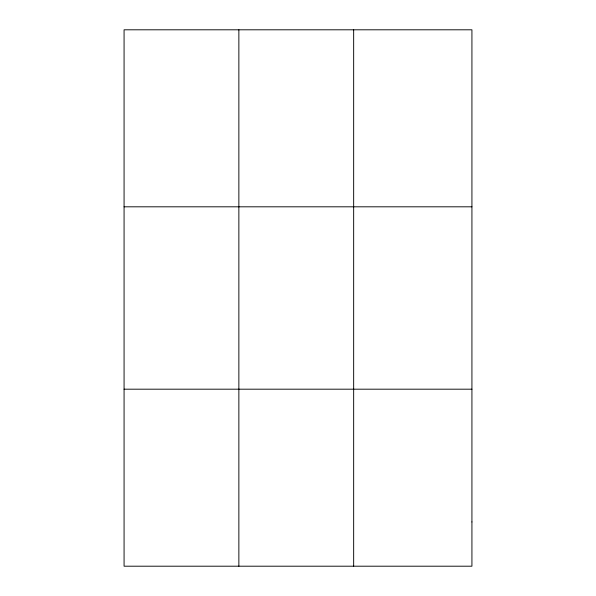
<?xml version="1.0" encoding="UTF-8"?>
<svg xmlns="http://www.w3.org/2000/svg" width="596" height="596" viewBox="0 0 596 596"><rect width="100%" height="100%" fill="white"/><g stroke="black" fill="none" stroke-linecap="round" stroke-linejoin="round"><path stroke-width="0.89" d="M238.862 566.2L238.862 29.8M353.659 566.2L353.659 29.8M124.072 206.812L471.928 206.812M124.072 389.188L471.928 389.188M471.928 521.947L471.928 566.2L124.072 566.2L124.072 29.8L471.928 29.8L471.928 521.947"/></g></svg>
